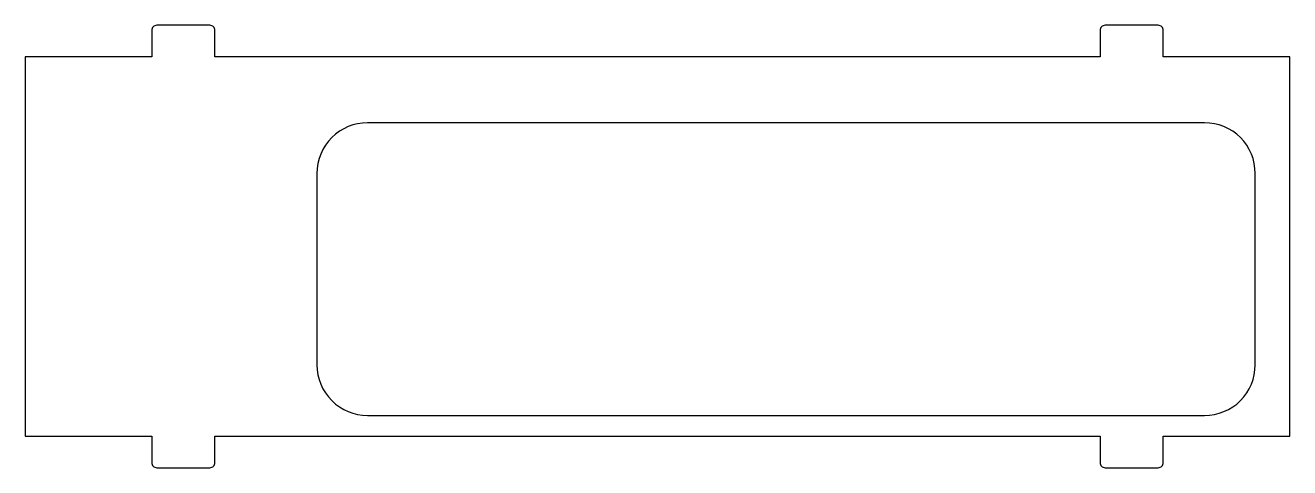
# Model space of a CAD drawing. Header units: inches. Extents: x 0 to 5, y 0 to 1.75.
import ezdxf

# ---------------------------------------------------------------- set-up
doc = ezdxf.new("R2010")
doc.units = ezdxf.units.IN
doc.layers.get('0').update_dxf_attribs({"linetype": 'CONTINUOUS'})

msp = doc.modelspace()

# ---------------------------------------------------------------- linework, layer by layer
for points in [[(0.73, 0, 0.414214), (0.75, 0.02), (0.75, 0.125), (4.25, 0.125), (4.25, 0.02, 0.414214), (4.27, 0), (4.48, 0, 0.414214), (4.5, 0.02), (4.5, 0.125), (5, 0.125), (5, 1.625), (4.5, 1.625), (4.5, 1.73, 0.414214), (4.48, 1.75), (4.27, 1.75, 0.414214), (4.25, 1.73), (4.25, 1.625), (0.75, 1.625), (0.75, 1.73, 0.414214), (0.73, 1.75), (0.52, 1.75, 0.414214), (0.5, 1.73), (0.5, 1.625), (0, 1.625), (0, 0.125), (0.5, 0.125), (0.5, 0.02, 0.414214), (0.52, 0)], [(0.73, 0, 0.414214), (0.75, 0.02), (0.75, 0.125), (4.25, 0.125), (4.25, 0.02, 0.414214), (4.27, 0), (4.48, 0, 0.414214), (4.5, 0.02), (4.5, 0.125), (5, 0.125), (5, 1.625), (4.5, 1.625), (4.5, 1.73, 0.414214), (4.48, 1.75), (4.27, 1.75, 0.414214), (4.25, 1.73), (4.25, 1.625), (0.75, 1.625), (0.75, 1.73, 0.414214), (0.73, 1.75), (0.52, 1.75, 0.414214), (0.5, 1.73), (0.5, 1.625), (0, 1.625), (0, 0.125), (0.5, 0.125), (0.5, 0.02, 0.414214), (0.52, 0)], [(4.8635, 1.1643, 0.414214), (4.6635, 1.3643), (1.3532, 1.3643, 0.414214), (1.1532, 1.1643), (1.1532, 0.4067, 0.414214), (1.3532, 0.2067), (4.6635, 0.2067, 0.414214), (4.8635, 0.4067)], [(4.8635, 1.1643, 0.414214), (4.6635, 1.3643), (1.3532, 1.3643, 0.414214), (1.1532, 1.1643), (1.1532, 0.4067, 0.414214), (1.3532, 0.2067), (4.6635, 0.2067, 0.414214), (4.8635, 0.4067)]]:
    msp.add_lwpolyline(points, format="xyb", close=True)

doc.saveas('drawing.dxf')
